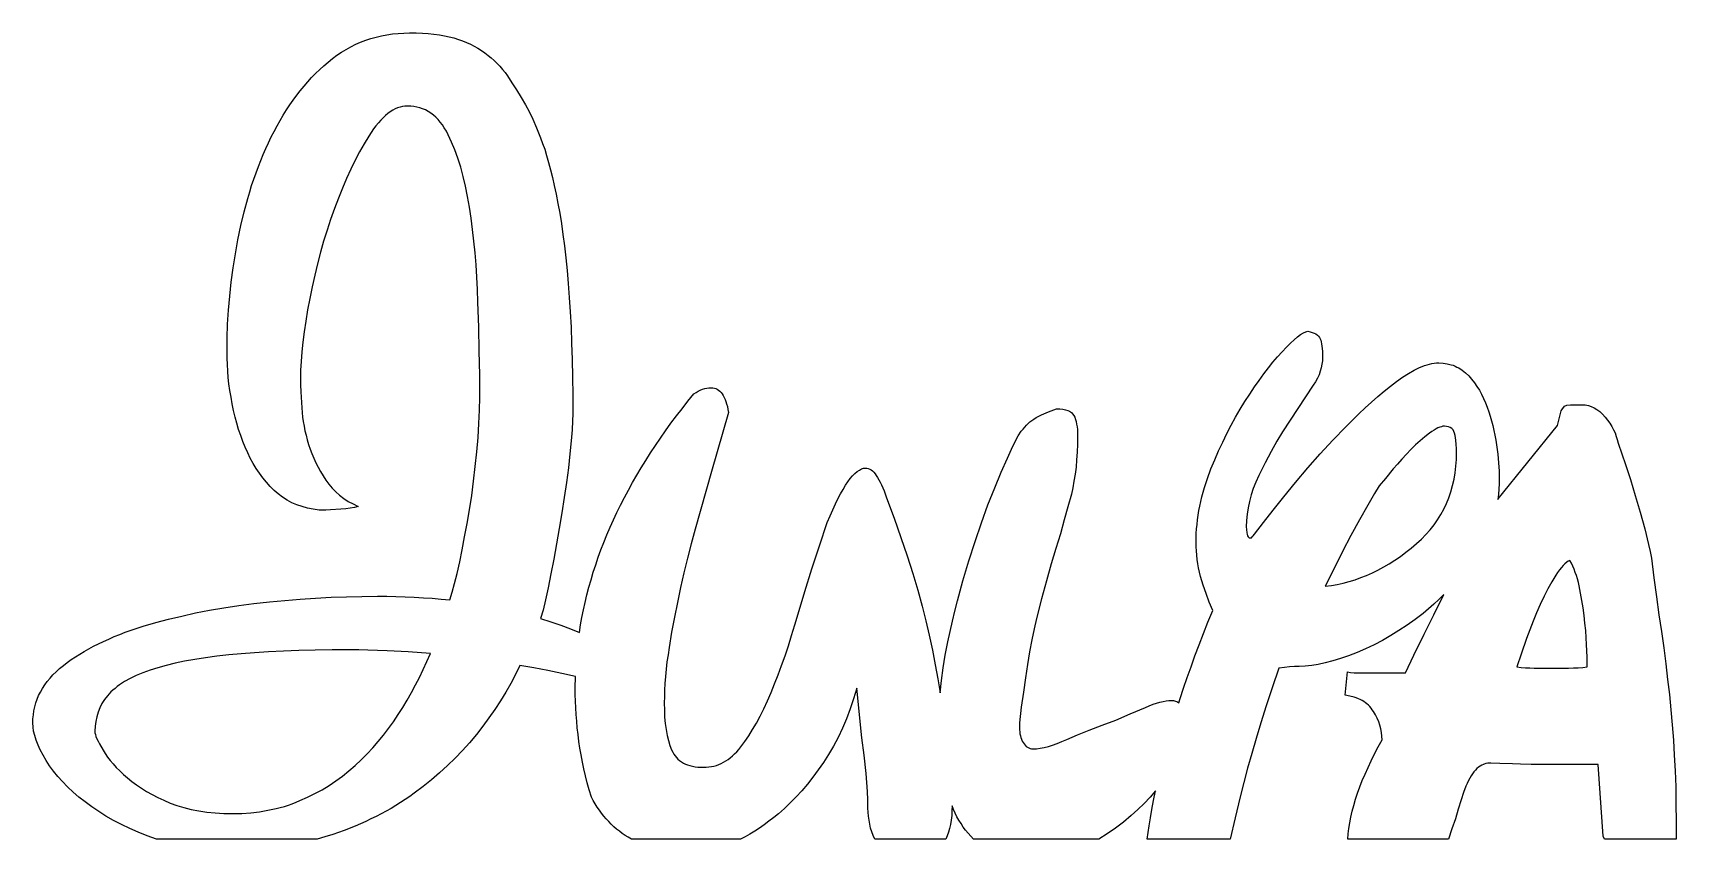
# Model space of a CAD drawing. Extents: x 48 to 161, y 36 to 91.
import ezdxf

# ---------------------------------------------------------------- set-up
doc = ezdxf.new("R2010")
doc.units = 0
doc.layers.add('CAMADA_1', color=18, linetype='CONTINUOUS')

msp = doc.modelspace()

# ---------------------------------------------------------------- linework, layer by layer
at = {"layer": 'CAMADA_1'}
for points in [[(56.76, 36.17), (56.43, 36.27), (56.12, 36.39), (55.51, 36.63), (54.93, 36.89), (54.36, 37.16), (53.82, 37.44), (53.3, 37.74), (52.81, 38.04), (52.33, 38.36), (51.88, 38.7), (51.45, 39.04), (51.05, 39.38), (50.67, 39.73), (50.33, 40.09), (50.01, 40.44), (49.71, 40.8), (49.45, 41.17), (49.21, 41.54), (49, 41.9), (48.81, 42.26), (48.66, 42.59), (48.53, 42.92), (48.43, 43.23), (48.36, 43.53), (48.32, 43.82), (48.31, 44.1), (48.31, 44.38), (48.34, 44.66), (48.38, 44.93), (48.44, 45.19), (48.51, 45.46), (48.6, 45.71), (48.7, 45.97), (48.83, 46.21), (48.96, 46.46), (49.12, 46.69), (49.29, 46.93), (49.48, 47.15), (49.68, 47.38), (49.9, 47.59), (50.13, 47.81), (50.39, 48.01), (50.65, 48.22), (50.93, 48.42), (51.21, 48.61), (51.51, 48.8), (51.81, 48.98), (52.13, 49.16), (52.46, 49.34), (52.79, 49.51), (53.14, 49.67), (53.49, 49.83), (53.86, 49.99), (54.24, 50.14), (54.62, 50.29), (55.02, 50.43), (55.43, 50.57), (55.84, 50.7), (56.7, 50.95), (57.58, 51.19), (58.49, 51.4), (59.43, 51.61), (60.39, 51.79), (61.37, 51.96), (62.38, 52.11), (63.42, 52.25), (64.47, 52.36), (65.52, 52.47), (66.58, 52.55), (67.63, 52.63), (68.69, 52.68), (69.75, 52.72), (70.8, 52.74), (71.86, 52.75), (72.49, 52.75), (73.12, 52.74), (73.75, 52.72), (74.38, 52.69), (75, 52.65), (75.61, 52.61), (76.22, 52.56), (76.81, 52.5), (76.97, 53.02), (77.13, 53.62), (77.3, 54.31), (77.48, 55.09), (77.65, 55.93), (77.82, 56.8), (77.99, 57.71), (78.15, 58.66), (78.3, 59.63), (78.43, 60.61), (78.55, 61.6), (78.66, 62.61), (78.74, 63.6), (78.8, 64.55), (78.84, 65.46), (78.85, 66.33), (78.85, 67.88), (78.82, 69.48), (78.79, 71.13), (78.73, 72.84), (78.7, 73.7), (78.65, 74.55), (78.6, 75.38), (78.53, 76.2), (78.45, 77), (78.36, 77.79), (78.26, 78.56), (78.15, 79.31), (78.02, 80.05), (77.88, 80.75), (77.72, 81.42), (77.55, 82.06), (77.36, 82.66), (77.15, 83.23), (76.93, 83.77), (76.69, 84.27), (76.57, 84.51), (76.43, 84.73), (76.3, 84.94), (76.15, 85.13), (76, 85.31), (75.84, 85.47), (75.68, 85.61), (75.51, 85.74), (75.33, 85.86), (75.14, 85.96), (74.95, 86.04), (74.76, 86.11), (74.55, 86.16), (74.34, 86.2), (74.13, 86.22), (73.91, 86.23), (73.74, 86.22), (73.57, 86.2), (73.41, 86.16), (73.24, 86.1), (73.07, 86.03), (72.91, 85.94), (72.74, 85.84), (72.58, 85.72), (72.42, 85.58), (72.25, 85.43), (72.09, 85.26), (71.93, 85.08), (71.76, 84.88), (71.6, 84.66), (71.44, 84.43), (71.27, 84.18), (70.95, 83.65), (70.64, 83.1), (70.34, 82.52), (70.04, 81.91), (69.75, 81.28), (69.46, 80.62), (69.19, 79.93), (68.92, 79.22), (68.66, 78.49), (68.42, 77.75), (68.18, 77), (67.97, 76.24), (67.76, 75.46), (67.57, 74.68), (67.39, 73.89), (67.23, 73.09), (67.08, 72.3), (66.96, 71.54), (66.85, 70.81), (66.76, 70.11), (66.69, 69.44), (66.64, 68.79), (66.61, 68.18), (66.6, 67.6), (66.61, 67.19), (66.62, 66.72), (66.68, 65.61), (66.71, 65.3), (66.74, 64.99), (66.78, 64.68), (66.84, 64.37), (66.9, 64.05), (66.98, 63.74), (67.06, 63.43), (67.15, 63.11), (67.26, 62.8), (67.37, 62.49), (67.5, 62.18), (67.64, 61.87), (67.8, 61.57), (67.96, 61.27), (68.14, 60.97), (68.33, 60.68), (68.54, 60.4), (68.76, 60.13), (69.01, 59.88), (69.27, 59.65), (69.56, 59.43), (69.86, 59.23), (70.19, 59.05), (70.53, 58.88), (70.28, 58.82), (70, 58.77), (69.69, 58.73), (69.35, 58.69), (68.66, 58.64), (68.33, 58.63), (68.02, 58.63), (67.87, 58.63), (67.74, 58.66), (67.61, 58.68), (67.47, 58.69), (67.08, 58.77), (66.71, 58.87), (66.35, 58.99), (66.01, 59.14), (65.69, 59.31), (65.38, 59.51), (65.08, 59.74), (64.8, 59.98), (64.53, 60.25), (64.27, 60.54), (64.03, 60.83), (63.79, 61.15), (63.58, 61.47), (63.37, 61.81), (63.17, 62.17), (62.99, 62.54), (62.82, 62.93), (62.66, 63.32), (62.51, 63.72), (62.37, 64.14), (62.24, 64.56), (62.13, 64.99), (62.02, 65.44), (61.93, 65.89), (61.85, 66.35), (61.78, 66.8), (61.71, 67.25), (61.66, 67.69), (61.63, 68.13), (61.6, 68.57), (61.58, 69), (61.58, 69.43), (61.59, 70.38), (61.62, 71.33), (61.68, 72.28), (61.76, 73.24), (61.87, 74.2), (62, 75.17), (62.15, 76.13), (62.32, 77.1), (62.52, 78.06), (62.74, 79), (62.99, 79.91), (63.13, 80.36), (63.26, 80.8), (63.41, 81.23), (63.56, 81.66), (63.72, 82.09), (63.88, 82.51), (64.05, 82.92), (64.23, 83.32), (64.41, 83.72), (64.6, 84.12), (64.79, 84.5), (65, 84.88), (65.2, 85.25), (65.42, 85.61), (65.64, 85.96), (65.86, 86.3), (66.1, 86.63), (66.34, 86.96), (66.58, 87.27), (66.84, 87.58), (67.1, 87.88), (67.36, 88.17), (67.63, 88.45), (67.91, 88.72), (68.2, 88.98), (68.49, 89.23), (68.78, 89.47), (69.09, 89.7), (69.4, 89.91), (69.72, 90.1), (70.04, 90.28), (70.38, 90.45), (70.71, 90.59), (71.06, 90.73), (71.41, 90.84), (71.77, 90.94), (72.13, 91.03), (72.51, 91.1), (72.89, 91.15), (73.27, 91.19), (73.66, 91.21), (74.06, 91.22), (74.5, 91.22), (74.93, 91.2), (75.33, 91.17), (75.72, 91.14), (76.09, 91.09), (76.44, 91.03), (76.77, 90.96), (77.09, 90.88), (77.39, 90.78), (77.67, 90.68), (77.95, 90.57), (78.22, 90.45), (78.48, 90.32), (78.73, 90.18), (78.98, 90.03), (79.21, 89.86), (79.43, 89.69), (79.64, 89.52), (79.84, 89.33), (80.04, 89.14), (80.23, 88.94), (80.41, 88.73), (80.58, 88.51), (80.74, 88.29), (81.05, 87.82), (81.37, 87.33), (81.68, 86.82), (81.99, 86.3), (82.23, 85.85), (82.48, 85.32), (82.74, 84.73), (83.01, 84.05), (83.15, 83.68), (83.29, 83.28), (83.42, 82.84), (83.55, 82.38), (83.69, 81.88), (83.82, 81.35), (83.95, 80.79), (84.07, 80.2), (84.2, 79.57), (84.32, 78.91), (84.43, 78.2), (84.54, 77.46), (84.64, 76.68), (84.73, 75.86), (84.82, 75), (84.9, 74.1), (84.97, 73.16), (85.04, 72.17), (85.09, 71.13), (85.13, 70.04), (85.17, 68.91), (85.19, 67.72), (85.21, 66.48), (85.21, 65.2), (85.2, 64.72), (85.16, 64.11), (85.1, 63.36), (85.02, 62.48), (84.91, 61.52), (84.78, 60.52), (84.63, 59.5), (84.47, 58.44), (84.29, 57.37), (84.1, 56.32), (83.92, 55.29), (83.72, 54.27), (83.53, 53.32), (83.35, 52.5), (83.18, 51.8), (83.01, 51.24), (83.72, 51.01), (84.4, 50.78), (85.05, 50.53), (85.66, 50.27), (85.74, 50.79), (85.84, 51.3), (85.94, 51.82), (86.05, 52.33), (86.18, 52.85), (86.31, 53.36), (86.46, 53.87), (86.61, 54.39), (86.78, 54.9), (86.95, 55.41), (87.14, 55.92), (87.34, 56.43), (87.55, 56.95), (87.77, 57.46), (87.99, 57.97), (88.23, 58.48), (88.48, 58.98), (88.74, 59.49), (89.01, 60), (89.3, 60.51), (89.59, 61.02), (89.89, 61.52), (90.2, 62.03), (90.52, 62.54), (90.86, 63.04), (91.2, 63.55), (91.56, 64.05), (91.92, 64.56), (92.3, 65.06), (92.68, 65.56), (93.08, 66.07), (93.49, 66.57), (93.64, 66.67), (93.78, 66.75), (93.93, 66.83), (94.08, 66.89), (94.23, 66.93), (94.37, 66.97), (94.52, 66.99), (94.67, 66.99), (94.78, 66.99), (94.89, 66.97), (94.99, 66.93), (95.09, 66.89), (95.18, 66.83), (95.27, 66.75), (95.35, 66.67), (95.43, 66.57), (95.5, 66.46), (95.57, 66.33), (95.63, 66.19), (95.68, 66.04), (95.73, 65.88), (95.78, 65.7), (95.82, 65.51), (95.85, 65.3), (94.69, 61.28), (93.57, 57.32), (93.3, 56.34), (93.05, 55.35), (92.81, 54.35), (92.58, 53.34), (92.36, 52.33), (92.16, 51.31), (91.97, 50.29), (91.8, 49.26), (91.72, 48.75), (91.65, 48.26), (91.59, 47.76), (91.55, 47.27), (91.51, 46.8), (91.48, 46.33), (91.47, 45.89), (91.46, 45.46), (91.47, 44.96), (91.49, 44.5), (91.53, 44.06), (91.59, 43.64), (91.66, 43.25), (91.75, 42.89), (91.85, 42.56), (91.97, 42.25), (92.04, 42.11), (92.11, 41.97), (92.2, 41.85), (92.29, 41.73), (92.4, 41.63), (92.51, 41.53), (92.64, 41.44), (92.77, 41.36), (92.91, 41.29), (93.06, 41.23), (93.22, 41.18), (93.39, 41.14), (93.57, 41.11), (93.76, 41.08), (93.96, 41.07), (94.16, 41.07), (94.34, 41.07), (94.52, 41.09), (94.69, 41.12), (94.86, 41.15), (95.03, 41.2), (95.19, 41.26), (95.35, 41.33), (95.51, 41.41), (95.67, 41.51), (95.83, 41.61), (95.98, 41.72), (96.13, 41.85), (96.27, 41.99), (96.42, 42.13), (96.56, 42.29), (96.7, 42.46), (96.97, 42.82), (97.24, 43.21), (97.5, 43.64), (97.76, 44.09), (98.02, 44.56), (98.27, 45.07), (98.52, 45.61), (98.77, 46.18), (99.01, 46.77), (99.25, 47.38), (99.48, 48.02), (99.72, 48.68), (99.95, 49.36), (100.17, 50.06), (100.4, 50.79), (100.62, 51.54), (101.08, 53.07), (101.56, 54.62), (102.07, 56.19), (102.61, 57.79), (102.8, 58.24), (102.98, 58.66), (103.16, 59.05), (103.34, 59.41), (103.52, 59.75), (103.69, 60.05), (103.86, 60.33), (104.02, 60.57), (104.18, 60.79), (104.34, 60.98), (104.5, 61.14), (104.65, 61.27), (104.8, 61.37), (104.94, 61.45), (105.09, 61.49), (105.23, 61.5), (105.32, 61.5), (105.41, 61.47), (105.51, 61.43), (105.6, 61.38), (105.69, 61.31), (105.78, 61.22), (105.87, 61.12), (105.96, 61), (106.05, 60.86), (106.14, 60.71), (106.23, 60.55), (106.32, 60.36), (106.49, 59.95), (106.66, 59.48), (107.17, 58.09), (107.64, 56.77), (108.06, 55.51), (108.45, 54.3), (108.79, 53.16), (109.09, 52.08), (109.35, 51.06), (109.57, 50.1), (109.79, 49.07), (109.99, 48.07), (110.17, 47.1), (110.33, 46.16), (110.41, 46.99), (110.52, 47.85), (110.67, 48.73), (110.84, 49.64), (111, 50.34), (111.16, 51.04), (111.32, 51.74), (111.5, 52.44), (111.68, 53.12), (111.87, 53.81), (112.07, 54.49), (112.28, 55.17), (112.71, 56.49), (113.15, 57.77), (113.59, 58.99), (114.05, 60.15), (114.5, 61.23), (114.92, 62.18), (115.3, 63), (115.66, 63.7), (115.87, 64.02), (115.99, 64.16), (116.1, 64.3), (116.22, 64.43), (116.34, 64.55), (116.46, 64.65), (116.59, 64.75), (116.72, 64.85), (116.88, 64.95), (117.06, 65.05), (117.26, 65.14), (117.73, 65.35), (118.28, 65.56), (118.5, 65.55), (118.7, 65.53), (118.88, 65.49), (119.04, 65.44), (119.17, 65.38), (119.29, 65.3), (119.38, 65.2), (119.46, 65.09), (119.52, 64.97), (119.57, 64.83), (119.61, 64.68), (119.65, 64.51), (119.68, 64.33), (119.7, 64.13), (119.71, 63.92), (119.71, 63.7), (119.7, 63.14), (119.69, 62.6), (119.65, 62.07), (119.61, 61.57), (119.55, 61.08), (119.47, 60.61), (119.39, 60.16), (119.29, 59.73), (119.06, 58.86), (118.81, 57.96), (118.54, 57.01), (118.23, 56.01), (117.91, 54.96), (117.59, 53.81), (117.26, 52.57), (116.92, 51.24), (116.76, 50.53), (116.6, 49.77), (116.44, 48.95), (116.29, 48.09), (116.15, 47.17), (116.01, 46.2), (115.87, 45.18), (115.74, 44.11), (115.74, 43.77), (115.75, 43.62), (115.76, 43.48), (115.78, 43.35), (115.81, 43.22), (115.84, 43.1), (115.88, 42.98), (115.94, 42.86), (116, 42.76), (116.06, 42.66), (116.13, 42.57), (116.21, 42.5), (116.29, 42.44), (116.38, 42.39), (116.47, 42.36), (116.57, 42.34), (116.67, 42.33), (116.91, 42.34), (117.16, 42.37), (117.43, 42.42), (117.72, 42.49), (118.01, 42.58), (118.33, 42.69), (118.65, 42.82), (118.99, 42.97), (119.72, 43.29), (120.52, 43.61), (121.39, 43.94), (122.33, 44.28), (123.3, 44.71), (124.36, 45.16), (124.62, 45.27), (124.88, 45.37), (125.12, 45.45), (125.35, 45.51), (125.56, 45.56), (125.77, 45.6), (125.95, 45.62), (126.13, 45.63), (126.28, 45.62), (126.42, 45.58), (126.54, 45.53), (126.64, 45.46), (126.73, 45.76), (126.96, 46.48), (127.21, 47.2), (127.47, 47.93), (127.74, 48.68), (128.02, 49.44), (128.32, 50.2), (128.63, 50.98), (128.96, 51.77), (128.72, 52.35), (128.5, 52.93), (128.3, 53.51), (128.13, 54.09), (128.06, 54.39), (127.99, 54.68), (127.94, 54.97), (127.9, 55.26), (127.86, 55.55), (127.84, 55.84), (127.82, 56.13), (127.82, 56.41), (127.82, 56.72), (127.83, 57.04), (127.85, 57.35), (127.88, 57.66), (127.92, 57.97), (127.96, 58.28), (128.01, 58.6), (128.07, 58.91), (128.14, 59.22), (128.21, 59.54), (128.3, 59.85), (128.39, 60.17), (128.59, 60.8), (128.83, 61.44), (129.09, 62.07), (129.36, 62.68), (129.64, 63.28), (129.92, 63.86), (130.22, 64.43), (130.52, 64.98), (130.83, 65.52), (131.15, 66.05), (131.48, 66.55), (131.8, 67.04), (132.12, 67.49), (132.44, 67.93), (132.76, 68.35), (133.07, 68.74), (133.39, 69.1), (133.7, 69.45), (134, 69.76), (134.27, 70.04), (134.52, 70.27), (134.75, 70.47), (134.96, 70.62), (135.15, 70.74), (135.31, 70.81), (135.38, 70.84), (135.45, 70.85), (135.61, 70.81), (135.76, 70.77), (135.89, 70.72), (136.01, 70.66), (136.11, 70.59), (136.19, 70.51), (136.26, 70.43), (136.3, 70.34), (136.34, 70.24), (136.37, 70.12), (136.4, 69.98), (136.42, 69.83), (136.45, 69.48), (136.46, 69.07), (136.45, 68.83), (136.42, 68.59), (136.37, 68.35), (136.3, 68.11), (136.22, 67.88), (136.11, 67.64), (135.98, 67.4), (135.83, 67.16), (133.73, 63.98), (133.34, 63.34), (132.94, 62.63), (132.53, 61.85), (132.11, 60.99), (131.91, 60.55), (131.73, 60.11), (131.58, 59.67), (131.46, 59.23), (131.37, 58.79), (131.3, 58.36), (131.26, 57.93), (131.25, 57.5), (131.26, 57.3), (131.28, 57.08), (131.3, 56.98), (131.34, 56.88), (131.38, 56.8), (131.44, 56.73), (131.57, 56.73), (131.61, 56.75), (131.66, 56.8), (131.73, 56.88), (131.82, 56.99), (132.43, 57.78), (133.09, 58.63), (133.82, 59.54), (134.62, 60.52), (135.45, 61.51), (136.3, 62.47), (137.17, 63.41), (138.05, 64.33), (138.5, 64.78), (138.94, 65.2), (139.38, 65.61), (139.81, 66.01), (140.24, 66.38), (140.67, 66.75), (141.1, 67.09), (141.52, 67.41), (141.93, 67.71), (142.33, 67.97), (142.72, 68.19), (143.08, 68.37), (143.26, 68.44), (143.44, 68.51), (143.61, 68.56), (143.78, 68.61), (143.94, 68.64), (144.1, 68.67), (144.26, 68.68), (144.41, 68.69), (144.71, 68.67), (144.99, 68.63), (145.26, 68.56), (145.4, 68.52), (145.52, 68.46), (145.65, 68.4), (145.77, 68.34), (146.01, 68.19), (146.23, 68), (146.45, 67.8), (146.65, 67.57), (146.84, 67.33), (147.01, 67.08), (147.18, 66.82), (147.33, 66.55), (147.47, 66.26), (147.6, 65.97), (147.72, 65.67), (147.83, 65.35), (147.92, 65.04), (148.02, 64.72), (148.1, 64.4), (148.18, 64.08), (148.24, 63.75), (148.3, 63.42), (148.35, 63.09), (148.44, 62.45), (148.5, 61.85), (148.53, 61.3), (148.54, 60.8), (148.54, 60.44), (148.52, 60.07), (148.48, 59.72), (148.44, 59.36), (148.47, 59.41), (152.52, 64.4), (152.78, 65.41), (152.86, 65.56), (152.96, 65.67), (153, 65.72), (153.05, 65.75), (153.11, 65.77), (153.16, 65.79), (153.4, 65.82), (153.71, 65.83), (154.21, 65.83), (154.42, 65.82), (154.63, 65.78), (154.83, 65.71), (155.03, 65.62), (155.22, 65.5), (155.41, 65.36), (155.59, 65.19), (155.78, 64.99), (155.95, 64.78), (156.1, 64.56), (156.24, 64.34), (156.36, 64.12), (156.46, 63.9), (156.54, 63.67), (156.61, 63.45), (156.66, 63.21), (157.17, 61.74), (157.51, 60.72), (157.84, 59.63), (158.17, 58.49), (158.48, 57.35), (158.74, 56.28), (158.85, 55.8), (158.94, 55.36), (159.11, 54), (159.28, 52.71), (159.45, 51.49), (159.62, 50.34), (159.78, 49.23), (159.92, 48.14), (160.05, 47.07), (160.17, 46.03), (160.27, 44.99), (160.36, 43.96), (160.44, 42.93), (160.5, 41.89), (160.56, 40.83), (160.6, 39.73), (160.62, 38.57), (160.63, 37.37), (160.63, 36.17), (155.73, 36.17), (155.65, 36.36), (155.31, 41.26), (152.61, 41.26), (150.72, 41.27), (150, 41.28), (149.44, 41.3), (148.59, 41.33), (147.96, 41.34), (147.77, 41.34), (147.63, 41.32), (147.52, 41.29), (147.48, 41.28), (147.46, 41.26), (147.34, 41.21), (147.23, 41.15), (147.12, 41.07), (147.01, 40.98), (146.91, 40.88), (146.81, 40.76), (146.71, 40.63), (146.61, 40.49), (146.52, 40.33), (146.43, 40.16), (146.34, 39.97), (146.25, 39.78), (146.09, 39.34), (145.94, 38.85), (145.74, 38.2), (145.54, 37.54), (145.31, 36.86), (145.07, 36.17), (138.18, 36.17), (138.21, 36.53), (138.26, 36.9), (138.32, 37.28), (138.39, 37.67), (138.48, 38.07), (138.59, 38.47), (138.72, 38.89), (138.85, 39.31), (139.01, 39.73), (139.18, 40.17), (139.37, 40.61), (139.57, 41.06), (139.79, 41.52), (140.02, 41.99), (140.27, 42.46), (140.53, 42.95), (140.52, 43.2), (140.5, 43.45), (140.45, 43.69), (140.38, 43.94), (140.3, 44.18), (140.2, 44.42), (140.08, 44.66), (139.94, 44.89), (139.86, 45), (139.78, 45.11), (139.69, 45.21), (139.6, 45.31), (139.5, 45.4), (139.39, 45.48), (139.28, 45.56), (139.16, 45.63), (139.04, 45.69), (138.91, 45.75), (138.77, 45.81), (138.63, 45.85), (138.32, 45.93), (138, 45.99), (138.17, 47.59), (138.37, 47.55), (138.63, 47.53), (138.96, 47.51), (139.35, 47.51), (142.14, 47.51), (142.71, 48.72), (143.4, 50.17), (144.06, 51.49), (144.76, 52.86), (144.42, 52.53), (144.07, 52.2), (143.7, 51.89), (143.33, 51.58), (142.79, 51.16), (142.24, 50.77), (141.68, 50.4), (141.12, 50.06), (140.55, 49.73), (139.98, 49.44), (139.4, 49.16), (138.82, 48.91), (138.24, 48.69), (137.69, 48.49), (137.16, 48.33), (136.65, 48.2), (136.17, 48.09), (135.72, 48.02), (135.28, 47.97), (134.87, 47.96), (134.55, 47.95), (134.21, 47.93), (133.85, 47.89), (133.48, 47.83), (133.02, 46.5), (132.61, 45.26), (132.24, 44.1), (131.92, 43.03), (131.62, 42.01), (131.34, 41), (131.08, 40.02), (130.84, 39.06), (130.49, 37.62), (130.15, 36.17), (124.47, 36.17), (124.6, 37.08), (124.69, 37.61), (124.79, 38.18), (124.91, 38.8), (125.05, 39.46), (124.67, 39.02), (124.26, 38.59), (123.83, 38.18), (123.38, 37.77), (122.85, 37.33), (122.31, 36.92), (121.74, 36.53), (121.17, 36.17), (112.6, 36.17), (112.41, 36.36), (112.23, 36.56), (112.06, 36.77), (111.9, 36.99), (111.75, 37.22), (111.61, 37.45), (111.47, 37.69), (111.35, 37.94), (111.24, 38.19), (111.14, 38.44), (111.13, 38.1), (111.11, 37.77), (111.08, 37.46), (111.03, 37.16), (110.97, 36.89), (110.9, 36.63), (110.81, 36.39), (110.71, 36.17), (105.85, 36.17), (105.75, 36.41), (105.65, 36.67), (105.57, 36.92), (105.51, 37.18), (105.46, 37.45), (105.42, 37.72), (105.4, 38), (105.39, 38.28), (105.39, 38.84), (105.36, 39.42), (105.32, 40.02), (105.27, 40.64), (105.13, 41.89), (104.97, 43.09), (104.63, 46.47), (104.41, 45.75), (104.18, 45.05), (103.92, 44.37), (103.64, 43.73), (103.35, 43.11), (103.04, 42.51), (102.7, 41.95), (102.35, 41.4), (101.99, 40.89), (101.62, 40.39), (101.25, 39.92), (100.87, 39.47), (100.48, 39.05), (100.08, 38.64), (99.68, 38.26), (99.27, 37.9), (98.95, 37.63), (98.62, 37.38), (98.29, 37.14), (97.97, 36.91), (97.65, 36.7), (97.32, 36.51), (97, 36.33), (96.68, 36.17), (89.22, 36.16), (89, 36.29), (88.8, 36.42), (88.59, 36.55), (88.4, 36.7), (88.21, 36.85), (88.02, 37.01), (87.84, 37.18), (87.67, 37.36), (87.5, 37.54), (87.34, 37.73), (87.18, 37.93), (87.03, 38.14), (86.88, 38.35), (86.74, 38.57), (86.61, 38.8), (86.48, 39.04), (86.34, 39.52), (86.2, 40.01), (86.08, 40.48), (85.97, 40.96), (85.87, 41.43), (85.78, 41.91), (85.7, 42.37), (85.63, 42.84), (85.57, 43.3), (85.52, 43.76), (85.48, 44.22), (85.44, 44.68), (85.42, 45.13), (85.4, 45.58), (85.38, 46.03), (85.38, 46.47), (85.39, 47.26), (84.46, 47.47), (83.51, 47.67), (82.56, 47.85), (81.6, 48.01), (81.3, 47.4), (80.97, 46.8), (80.63, 46.2), (80.27, 45.61), (79.88, 45.02), (79.48, 44.44), (79.06, 43.87), (78.62, 43.31), (78.16, 42.75), (77.67, 42.22), (77.17, 41.69), (76.65, 41.18), (76.11, 40.69), (75.55, 40.21), (74.98, 39.75), (74.38, 39.3), (74.07, 39.08), (73.76, 38.87), (73.44, 38.66), (73.12, 38.46), (72.79, 38.26), (72.45, 38.07), (72.11, 37.89), (71.77, 37.71), (71.41, 37.54), (71.06, 37.37), (70.33, 37.05), (69.58, 36.76), (68.8, 36.49), (68.27, 36.32), (67.73, 36.16)], [(136.65, 53.43), (137.07, 53.48), (137.47, 53.55), (137.88, 53.64), (138.28, 53.75), (138.68, 53.88), (139.08, 54.02), (139.47, 54.17), (139.87, 54.35), (140.25, 54.54), (140.64, 54.75), (141.02, 54.97), (141.4, 55.21), (141.78, 55.47), (142.15, 55.75), (142.52, 56.04), (142.89, 56.35), (143.22, 56.65), (143.53, 56.96), (143.81, 57.29), (144.08, 57.62), (144.33, 57.97), (144.55, 58.33), (144.75, 58.7), (144.94, 59.08), (145.1, 59.48), (145.24, 59.89), (145.35, 60.31), (145.45, 60.74), (145.52, 61.18), (145.58, 61.64), (145.61, 62.1), (145.62, 62.58), (145.61, 62.84), (145.6, 63.12), (145.57, 63.42), (145.52, 63.73), (145.49, 63.88), (145.44, 64), (145.38, 64.11), (145.29, 64.2), (145.19, 64.27), (145.08, 64.32), (144.94, 64.35), (144.79, 64.36), (144.69, 64.36), (144.59, 64.33), (144.47, 64.3), (144.35, 64.24), (144.22, 64.18), (144.08, 64.09), (143.93, 64), (143.78, 63.89), (143.46, 63.64), (143.14, 63.37), (142.82, 63.08), (142.5, 62.77), (142.19, 62.45), (141.88, 62.12), (141.59, 61.78), (141.3, 61.44), (140.77, 60.8), (140.34, 60.29), (140.02, 59.77), (139.55, 58.96), (138.99, 57.96), (138.4, 56.89), (137.83, 55.81), (137.32, 54.79)], [(149.74, 47.93), (150.03, 47.89), (150.33, 47.87), (150.62, 47.85), (150.92, 47.84), (153.28, 47.84), (153.62, 47.85), (153.94, 47.87), (154.25, 47.89), (154.55, 47.93), (154.54, 48.6), (154.51, 49.45), (154.48, 49.92), (154.45, 50.41), (154.4, 50.91), (154.34, 51.43), (154.27, 51.96), (154.19, 52.47), (154.1, 52.97), (154, 53.46), (153.95, 53.7), (153.88, 53.93), (153.81, 54.16), (153.74, 54.38), (153.66, 54.59), (153.57, 54.8), (153.47, 55), (153.37, 55.19), (153.26, 55.14), (153.15, 55.07), (153.03, 54.97), (152.91, 54.85), (152.79, 54.72), (152.66, 54.56), (152.53, 54.38), (152.4, 54.18), (152.13, 53.74), (151.86, 53.26), (151.6, 52.75), (151.34, 52.19), (151.09, 51.62), (150.86, 51.04), (150.63, 50.46), (150.41, 49.87), (150.03, 48.79)], [(61.97, 37.91), (62.59, 37.92), (63.2, 37.96), (63.79, 38.03), (64.37, 38.13), (64.94, 38.25), (65.22, 38.32), (65.5, 38.4), (65.77, 38.49), (66.04, 38.58), (66.3, 38.68), (66.56, 38.79), (67.08, 39.02), (67.58, 39.27), (68.07, 39.54), (68.55, 39.83), (69.01, 40.14), (69.46, 40.47), (69.9, 40.82), (70.33, 41.19), (70.75, 41.58), (71.15, 41.98), (71.54, 42.39), (71.91, 42.82), (72.27, 43.26), (72.62, 43.71), (72.96, 44.18), (73.28, 44.67), (73.59, 45.16), (73.89, 45.66), (74.18, 46.17), (74.46, 46.69), (74.73, 47.21), (74.99, 47.75), (75.24, 48.29), (75.48, 48.84), (73.95, 48.95), (72.53, 49.02), (71.21, 49.07), (70.58, 49.08), (69.98, 49.09), (68.77, 49.08), (67.61, 49.07), (66.49, 49.04), (65.43, 49), (64.42, 48.95), (63.46, 48.89), (62.55, 48.82), (61.69, 48.74), (60.88, 48.65), (60.11, 48.54), (59.37, 48.43), (58.68, 48.31), (58.03, 48.17), (57.42, 48.02), (56.85, 47.87), (56.32, 47.7), (55.82, 47.52), (55.37, 47.33), (54.95, 47.13), (54.57, 46.92), (54.22, 46.69), (54.06, 46.58), (53.92, 46.46), (53.77, 46.34), (53.64, 46.22), (53.52, 46.09), (53.41, 45.96), (53.21, 45.69), (53.03, 45.42), (52.88, 45.13), (52.76, 44.83), (52.67, 44.52), (52.6, 44.2), (52.56, 43.87), (52.55, 43.53), (52.55, 43.43), (52.58, 43.31), (52.62, 43.17), (52.68, 43.02), (52.76, 42.85), (52.85, 42.66), (53.1, 42.23), (53.24, 42), (53.41, 41.77), (53.59, 41.54), (53.79, 41.3), (54.01, 41.06), (54.25, 40.82), (54.51, 40.58), (54.78, 40.34), (55.08, 40.1), (55.39, 39.86), (55.73, 39.64), (56.08, 39.42), (56.45, 39.21), (56.85, 39.01), (57.26, 38.82), (57.69, 38.63), (58.14, 38.46), (58.62, 38.32), (59.12, 38.19), (59.64, 38.09), (60.19, 38.01), (60.76, 37.95), (61.35, 37.92)]]:
    msp.add_lwpolyline(points, close=True, dxfattribs=at)

doc.saveas('drawing.dxf')
